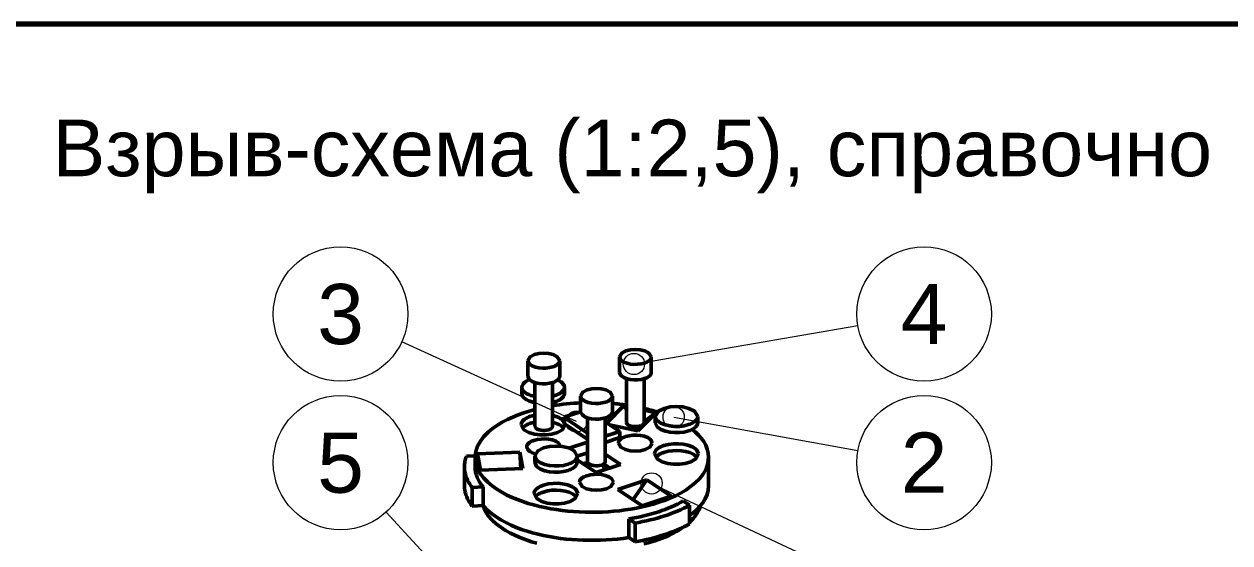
# Model space of a CAD drawing. Header units: millimetres. Extents: x 10 to 208, y 2 to 148.
# Drawn here: x 147.82 to 181.88, y 128.84 to 143.5 of the extents above; entities that cross this region are included whole.
import ezdxf
from ezdxf.enums import TextEntityAlignment as Align

# ---------------------------------------------------------------- set-up
doc = ezdxf.new("R2010")
doc.units = ezdxf.units.MM
doc.header["$LTSCALE"] = 0.5
for name, color, linetype, lineweight in [('КОНТУР', 7, 'Continuous', 50), ('РАЗМЕРЫ', 5, 'Continuous', 18), ('РАМКА', 7, 'Continuous', 70), ('ТЕКСТ', 7, 'Continuous', 25)]:
    doc.layers.add(name, color=color, linetype=linetype, lineweight=lineweight)
doc.styles.add('GOST', font='arial.ttf')

msp = doc.modelspace()

# ---------------------------------------------------------------- linework, layer by layer
at = {"layer": 'КОНТУР'}
for p, q in [((162.047, 133.986), (162.047, 133.545)), ((162.947, 133.986), (162.947, 133.545)), ((164.635, 134.092), (164.635, 133.651)), ((165.535, 134.092), (165.535, 133.651)), ((161.879, 133.234), (161.879, 133.057)), ((162.247, 133.369), (162.247, 132.132)), ((162.747, 133.369), (162.747, 132.132)), ((163.079, 133.234), (163.079, 133.057)), ((164.835, 133.475), (164.835, 132.238)), ((165.335, 133.475), (165.335, 132.238)), ((163.537, 132.987), (163.537, 132.545)), ((164.437, 132.987), (164.437, 132.545)), ((163.069, 132.387), (163.537, 132.541)), ((164.755, 132.712), (164.278, 132.232)), ((164.755, 132.712), (164.835, 132.695)), ((164.755, 132.712), (164.835, 132.617)), ((165.335, 132.585), (165.662, 132.514)), ((163.069, 132.211), (163.069, 132.387)), ((163.069, 132.387), (163.737, 131.94)), ((163.069, 132.211), (163.737, 131.763)), ((163.737, 132.37), (163.737, 131.133)), ((164.237, 132.37), (164.237, 131.133)), ((164.237, 132.259), (164.643, 131.987)), ((165.154, 132.003), (165.662, 132.514)), ((165.335, 132.267), (165.662, 132.514)), ((165.647, 132.409), (165.647, 132.233)), ((166.847, 132.409), (166.847, 132.233)), ((164.237, 131.854), (164.643, 131.987)), ((164.359, 132.177), (165.154, 132.003)), ((164.643, 131.811), (164.643, 131.987)), ((165.061, 132.024), (165.164, 132.127)), ((163.215, 131.511), (163.73, 131.68)), ((163.737, 131.675), (163.73, 131.68)), ((163.73, 131.379), (163.73, 131.68)), ((164.237, 131.677), (164.643, 131.811)), ((160.312, 131.284), (160.557, 131.294)), ((160.556, 131.251), (160.556, 130.987)), ((161.82, 131.403), (160.625, 131.354)), ((160.712, 130.887), (160.625, 131.354)), ((161.907, 130.936), (161.82, 131.403)), ((161.85, 130.933), (161.82, 131.403)), ((162.242, 131.29), (162.242, 131.113)), ((163.442, 131.284), (163.73, 131.379)), ((163.442, 131.29), (163.442, 131.113)), ((163.982, 130.823), (163.442, 131.185)), ((163.73, 131.379), (163.737, 131.374)), ((164.67, 131.049), (164.237, 131.34)), ((167.156, 131.251), (167.156, 130.457)), ((160.256, 130.987), (160.256, 130.457)), ((160.712, 130.887), (161.907, 130.936)), ((163.982, 130.823), (164.67, 131.049)), ((164.194, 131.067), (164.369, 130.95)), ((165.413, 130.617), (164.594, 130.348)), ((165.413, 130.617), (165.019, 130.063)), ((166.101, 130.155), (165.413, 130.617)), ((160.476, 130.405), (160.787, 130.418)), ((160.476, 130.405), (160.476, 129.875)), ((160.787, 130.418), (160.787, 129.888)), ((164.594, 130.348), (165.282, 129.886)), ((166.101, 130.155), (165.282, 129.886)), ((160.476, 129.875), (160.787, 129.888)), ((166.619, 129.903), (166.44, 130.023)), ((166.619, 129.903), (166.619, 129.373)), ((165.079, 129.397), (164.9, 129.517)), ((164.9, 129.517), (164.9, 128.987)), ((165.079, 129.397), (165.079, 128.867)), ((165.079, 128.867), (164.9, 128.987))]:
    msp.add_line(p, q, dxfattribs=at)
for points in [[(165.535, 134.092), (165.468, 134.203), (165.349, 134.263), (165.218, 134.294), (165.085, 134.304), (164.951, 134.294), (164.821, 134.263), (164.702, 134.203), (164.635, 134.092)], [(162.947, 133.986), (162.88, 134.097), (162.761, 134.157), (162.63, 134.188), (162.497, 134.197), (162.363, 134.188), (162.233, 134.157), (162.113, 134.097), (162.047, 133.986)], [(162.047, 133.986), (162.088, 133.898), (162.169, 133.841), (162.262, 133.806), (162.36, 133.785), (162.459, 133.775), (162.559, 133.777), (162.658, 133.789), (162.755, 133.813)], [(162.755, 133.813), (162.787, 133.825), (162.818, 133.838), (162.849, 133.854), (162.877, 133.873), (162.903, 133.896), (162.925, 133.922), (162.941, 133.952), (162.947, 133.986)], [(164.635, 134.092), (164.676, 134.004), (164.757, 133.947), (164.85, 133.912), (164.948, 133.891), (165.047, 133.882), (165.147, 133.883), (165.246, 133.895), (165.343, 133.919)], [(165.343, 133.919), (165.375, 133.931), (165.407, 133.945), (165.437, 133.961), (165.465, 133.98), (165.491, 134.002), (165.513, 134.028), (165.529, 134.059), (165.535, 134.092)], [(164.635, 133.651), (164.676, 133.563), (164.757, 133.506), (164.85, 133.47), (164.948, 133.45), (165.047, 133.44), (165.147, 133.442), (165.246, 133.454), (165.343, 133.478)], [(165.343, 133.478), (165.375, 133.489), (165.407, 133.503), (165.437, 133.519), (165.465, 133.538), (165.491, 133.56), (165.513, 133.587), (165.529, 133.617), (165.535, 133.651)], [(162.094, 133.45), (162.057, 133.434), (162.021, 133.416), (161.987, 133.395), (161.955, 133.371), (161.926, 133.343), (161.902, 133.31), (161.885, 133.274), (161.879, 133.234)], [(161.879, 133.234), (161.892, 133.176), (161.925, 133.126), (161.97, 133.085), (162.02, 133.053), (162.074, 133.026), (162.13, 133.005), (162.188, 132.988), (162.247, 132.974)], [(162.047, 133.545), (162.088, 133.456), (162.169, 133.4), (162.262, 133.364), (162.36, 133.343), (162.459, 133.334), (162.559, 133.335), (162.658, 133.347), (162.755, 133.371)], [(162.755, 133.371), (162.787, 133.383), (162.818, 133.397), (162.849, 133.413), (162.877, 133.432), (162.903, 133.454), (162.925, 133.48), (162.941, 133.511), (162.947, 133.545)], [(162.824, 133.003), (162.867, 133.019), (162.908, 133.037), (162.949, 133.059), (162.987, 133.084), (163.022, 133.113), (163.051, 133.148), (163.072, 133.189), (163.079, 133.234)], [(163.079, 133.234), (163.074, 133.271), (163.06, 133.305), (163.039, 133.335), (163.014, 133.362), (162.985, 133.386), (162.954, 133.406), (162.921, 133.424), (162.888, 133.44)], [(161.879, 133.057), (161.892, 132.999), (161.925, 132.949), (161.97, 132.909), (162.02, 132.876), (162.074, 132.85), (162.13, 132.828), (162.188, 132.811), (162.247, 132.798)], [(162.747, 132.982), (162.756, 132.984), (162.766, 132.986), (162.776, 132.989), (162.785, 132.992), (162.795, 132.994), (162.804, 132.997), (162.814, 133), (162.824, 133.003)], [(162.824, 132.827), (162.867, 132.842), (162.908, 132.86), (162.949, 132.882), (162.987, 132.907), (163.022, 132.937), (163.051, 132.972), (163.072, 133.012), (163.079, 133.057)], [(164.437, 132.987), (164.37, 133.098), (164.251, 133.158), (164.12, 133.189), (163.987, 133.198), (163.853, 133.189), (163.723, 133.158), (163.604, 133.098), (163.537, 132.987)], [(163.537, 132.987), (163.578, 132.899), (163.659, 132.842), (163.752, 132.806), (163.85, 132.786), (163.949, 132.776), (164.049, 132.778), (164.148, 132.79), (164.245, 132.814)], [(164.245, 132.814), (164.277, 132.825), (164.309, 132.839), (164.339, 132.855), (164.367, 132.874), (164.393, 132.896), (164.415, 132.923), (164.431, 132.953), (164.437, 132.987)], [(162.247, 132.604), (162.088, 132.56), (161.931, 132.51), (161.776, 132.454), (161.623, 132.392), (161.473, 132.323), (161.327, 132.247), (161.186, 132.162), (161.051, 132.067), (160.924, 131.962), (160.808, 131.845), (160.707, 131.715), (160.627, 131.571), (160.574, 131.415), (160.556, 131.251)], [(162.747, 132.805), (162.756, 132.807), (162.766, 132.81), (162.776, 132.812), (162.785, 132.815), (162.795, 132.818), (162.804, 132.821), (162.814, 132.824), (162.824, 132.827)], [(163.537, 132.793), (163.438, 132.788), (163.338, 132.782), (163.239, 132.773), (163.14, 132.764), (163.042, 132.753), (162.943, 132.74), (162.845, 132.726), (162.747, 132.711)], [(163.537, 132.545), (163.578, 132.457), (163.659, 132.4), (163.752, 132.365), (163.85, 132.344), (163.949, 132.335), (164.049, 132.336), (164.148, 132.348), (164.245, 132.372)], [(164.245, 132.372), (164.277, 132.384), (164.309, 132.398), (164.339, 132.414), (164.367, 132.433), (164.393, 132.455), (164.415, 132.481), (164.431, 132.512), (164.437, 132.545)], [(164.835, 132.731), (164.785, 132.738), (164.736, 132.745), (164.686, 132.751), (164.636, 132.757), (164.586, 132.762), (164.536, 132.767), (164.487, 132.772), (164.437, 132.777)], [(165.709, 132.534), (165.662, 132.548), (165.616, 132.562), (165.569, 132.576), (165.523, 132.589), (165.476, 132.601), (165.429, 132.613), (165.382, 132.625), (165.335, 132.636)], [(166.847, 132.409), (166.758, 132.557), (166.599, 132.637), (166.425, 132.678), (166.247, 132.691), (166.069, 132.678), (165.895, 132.637), (165.736, 132.557), (165.647, 132.409)], [(161.859, 132.174), (161.867, 132.221), (161.889, 132.263), (161.919, 132.299), (161.955, 132.33), (161.994, 132.356), (162.036, 132.378), (162.079, 132.397), (162.124, 132.413)], [(161.895, 132.077), (161.917, 132.103), (161.943, 132.126), (161.97, 132.146), (161.999, 132.164), (162.029, 132.18), (162.06, 132.195), (162.092, 132.207), (162.124, 132.219)], [(162.124, 132.413), (162.139, 132.418), (162.154, 132.422), (162.169, 132.426), (162.185, 132.43), (162.2, 132.434), (162.216, 132.438), (162.231, 132.441), (162.247, 132.444)], [(162.124, 132.219), (162.139, 132.223), (162.154, 132.228), (162.169, 132.232), (162.185, 132.236), (162.2, 132.24), (162.216, 132.244), (162.231, 132.247), (162.247, 132.25)], [(162.747, 132.437), (162.792, 132.426), (162.837, 132.412), (162.881, 132.396), (162.923, 132.378), (162.965, 132.356), (163.004, 132.33), (163.039, 132.299), (163.069, 132.264)], [(162.747, 132.243), (162.791, 132.232), (162.834, 132.219), (162.877, 132.203), (162.919, 132.185), (162.96, 132.164), (162.998, 132.14), (163.033, 132.111), (163.064, 132.077)], [(163.098, 132.191), (163.099, 132.189), (163.099, 132.187), (163.099, 132.185), (163.099, 132.183), (163.099, 132.181), (163.099, 132.179), (163.099, 132.177), (163.099, 132.174)], [(164.835, 132.238), (164.858, 132.189), (164.903, 132.158), (164.955, 132.138), (165.009, 132.126), (165.064, 132.121), (165.119, 132.122), (165.174, 132.129), (165.228, 132.142)], [(165.228, 132.142), (165.246, 132.148), (165.264, 132.156), (165.28, 132.165), (165.296, 132.176), (165.311, 132.188), (165.323, 132.202), (165.332, 132.219), (165.335, 132.238)], [(165.647, 132.409), (165.702, 132.292), (165.81, 132.216), (165.935, 132.169), (166.065, 132.141), (166.197, 132.128), (166.33, 132.13), (166.462, 132.146), (166.591, 132.178)], [(165.647, 132.233), (165.702, 132.115), (165.81, 132.039), (165.935, 131.992), (166.065, 131.964), (166.197, 131.952), (166.33, 131.954), (166.462, 131.97), (166.591, 132.002)], [(166.591, 132.178), (166.634, 132.194), (166.676, 132.212), (166.716, 132.234), (166.754, 132.259), (166.789, 132.289), (166.819, 132.324), (166.839, 132.364), (166.847, 132.409)], [(166.591, 132.002), (166.634, 132.017), (166.676, 132.036), (166.716, 132.057), (166.754, 132.082), (166.789, 132.112), (166.819, 132.147), (166.839, 132.188), (166.847, 132.233)], [(163.099, 132.174), (163.023, 132.035), (162.882, 131.953), (162.724, 131.907), (162.561, 131.886), (162.397, 131.886), (162.235, 131.907), (162.077, 131.953), (161.936, 132.035), (161.859, 132.174)], [(162.247, 132.132), (162.269, 132.083), (162.315, 132.051), (162.366, 132.032), (162.421, 132.02), (162.476, 132.015), (162.531, 132.016), (162.586, 132.022), (162.64, 132.036)], [(162.64, 132.036), (162.658, 132.042), (162.675, 132.05), (162.692, 132.059), (162.708, 132.069), (162.723, 132.082), (162.735, 132.096), (162.743, 132.113), (162.747, 132.132)], [(164.809, 131.84), (164.913, 131.866), (165.018, 131.879), (165.125, 131.88), (165.231, 131.87), (165.335, 131.848), (165.434, 131.81), (165.521, 131.749), (165.565, 131.655)], [(167.156, 131.251), (167.146, 131.37), (167.118, 131.485), (167.074, 131.595), (167.016, 131.699), (166.946, 131.795), (166.868, 131.884), (166.783, 131.967), (166.692, 132.044)], [(162.017, 131.549), (162.023, 131.585), (162.039, 131.617), (162.063, 131.645), (162.09, 131.669), (162.121, 131.689), (162.153, 131.707), (162.187, 131.721), (162.221, 131.734)], [(162.257, 131.354), (162.218, 131.366), (162.179, 131.38), (162.142, 131.397), (162.106, 131.418), (162.073, 131.443), (162.045, 131.473), (162.024, 131.509), (162.017, 131.549)], [(162.221, 131.734), (162.323, 131.759), (162.426, 131.772), (162.531, 131.774), (162.635, 131.765), (162.737, 131.744), (162.835, 131.709), (162.923, 131.652), (162.975, 131.564)], [(163.442, 131.29), (163.353, 131.438), (163.194, 131.518), (163.02, 131.559), (162.842, 131.571), (162.664, 131.559), (162.49, 131.518), (162.331, 131.438), (162.242, 131.29)], [(164.605, 131.655), (164.611, 131.691), (164.627, 131.724), (164.651, 131.752), (164.679, 131.776), (164.709, 131.796), (164.741, 131.813), (164.775, 131.828), (164.809, 131.84)], [(165.565, 131.655), (165.493, 131.537), (165.366, 131.473), (165.227, 131.44), (165.085, 131.43), (164.942, 131.44), (164.803, 131.473), (164.676, 131.537), (164.605, 131.655)], [(165.627, 131.35), (165.635, 131.396), (165.656, 131.438), (165.686, 131.474), (165.722, 131.505), (165.762, 131.531), (165.804, 131.553), (165.847, 131.572), (165.891, 131.588)], [(165.891, 131.588), (166.025, 131.621), (166.161, 131.638), (166.298, 131.64), (166.435, 131.627), (166.57, 131.598), (166.698, 131.549), (166.81, 131.471), (166.867, 131.35)], [(160.312, 131.284), (160.299, 131.248), (160.288, 131.212), (160.278, 131.175), (160.27, 131.138), (160.264, 131.1), (160.26, 131.063), (160.257, 131.025), (160.256, 130.987)], [(160.556, 131.251), (160.574, 131.09), (160.625, 130.936), (160.703, 130.794), (160.802, 130.665), (160.916, 130.548), (161.04, 130.444), (161.173, 130.35), (161.312, 130.265), (161.455, 130.189), (161.602, 130.12), (161.753, 130.058), (161.905, 130.002), (162.06, 129.952), (162.217, 129.907), (162.374, 129.867), (162.533, 129.832), (162.693, 129.802), (162.853, 129.775), (163.014, 129.753), (163.176, 129.735), (163.338, 129.721), (163.5, 129.711), (163.663, 129.705), (163.826, 129.702), (163.988, 129.703), (164.151, 129.708), (164.313, 129.717), (164.475, 129.73), (164.637, 129.746), (164.798, 129.767), (164.959, 129.791), (165.119, 129.82), (165.278, 129.853), (165.437, 129.891), (165.593, 129.934), (165.749, 129.982)], [(162.242, 131.29), (162.296, 131.172), (162.405, 131.097), (162.529, 131.049), (162.659, 131.021), (162.792, 131.009), (162.925, 131.011), (163.057, 131.027), (163.186, 131.059)], [(163.186, 131.059), (163.229, 131.075), (163.271, 131.093), (163.311, 131.114), (163.349, 131.14), (163.384, 131.169), (163.413, 131.204), (163.434, 131.245), (163.442, 131.29)], [(166.867, 131.35), (166.791, 131.21), (166.649, 131.128), (166.492, 131.082), (166.329, 131.061), (166.165, 131.061), (166.002, 131.082), (165.845, 131.128), (165.703, 131.21), (165.627, 131.35)], [(165.662, 131.253), (165.685, 131.278), (165.71, 131.301), (165.737, 131.321), (165.766, 131.339), (165.797, 131.355), (165.827, 131.37), (165.859, 131.383), (165.891, 131.394)], [(165.749, 129.982), (165.907, 130.038), (166.063, 130.1), (166.216, 130.168), (166.365, 130.245), (166.509, 130.33), (166.648, 130.425), (166.778, 130.531), (166.897, 130.649), (167, 130.781), (167.083, 130.927), (167.137, 131.085), (167.156, 131.251)], [(165.891, 131.394), (166.012, 131.425), (166.135, 131.442), (166.259, 131.446), (166.383, 131.439), (166.506, 131.42), (166.625, 131.386), (166.738, 131.333), (166.831, 131.253)], [(160.256, 130.987), (160.256, 130.968), (160.257, 130.95), (160.258, 130.931), (160.259, 130.913), (160.261, 130.894), (160.264, 130.876), (160.267, 130.858), (160.27, 130.839)], [(160.27, 130.839), (160.283, 130.78), (160.3, 130.722), (160.322, 130.665), (160.347, 130.61), (160.375, 130.556), (160.406, 130.504), (160.44, 130.453), (160.476, 130.405)], [(160.787, 130.418), (160.738, 130.479), (160.694, 130.544), (160.654, 130.611), (160.62, 130.682), (160.593, 130.755), (160.573, 130.831), (160.56, 130.908), (160.556, 130.987)], [(162.242, 131.113), (162.296, 130.996), (162.405, 130.92), (162.529, 130.873), (162.659, 130.845), (162.792, 130.833), (162.925, 130.834), (163.057, 130.85), (163.186, 130.882)], [(163.186, 130.882), (163.229, 130.898), (163.271, 130.916), (163.311, 130.938), (163.349, 130.963), (163.384, 130.993), (163.413, 131.028), (163.434, 131.068), (163.442, 131.113)], [(163.615, 131.069), (163.62, 131.072), (163.625, 131.074), (163.63, 131.076), (163.635, 131.078), (163.64, 131.08), (163.645, 131.081), (163.65, 131.083), (163.655, 131.085)], [(163.655, 131.085), (163.666, 131.088), (163.677, 131.092), (163.688, 131.094), (163.699, 131.097), (163.71, 131.1), (163.721, 131.102), (163.732, 131.104), (163.743, 131.106)], [(163.737, 131.133), (163.76, 131.084), (163.805, 131.052), (163.857, 131.032), (163.911, 131.021), (163.966, 131.016), (164.021, 131.016), (164.076, 131.023), (164.13, 131.037)], [(164.13, 131.037), (164.148, 131.043), (164.166, 131.051), (164.182, 131.06), (164.198, 131.07), (164.213, 131.082), (164.225, 131.097), (164.234, 131.114), (164.237, 131.133)], [(164.146, 131.042), (164.158, 131.034), (164.168, 131.024), (164.178, 131.014), (164.187, 131.003), (164.195, 130.991), (164.201, 130.978), (164.205, 130.965), (164.206, 130.95)], [(164.206, 130.95), (164.206, 130.942), (164.204, 130.933), (164.202, 130.925), (164.199, 130.917), (164.195, 130.909), (164.19, 130.902), (164.185, 130.895), (164.18, 130.888)], [(162.486, 130.469), (162.619, 130.502), (162.756, 130.519), (162.893, 130.52), (163.03, 130.508), (163.164, 130.479), (163.293, 130.43), (163.405, 130.352), (163.462, 130.23)], [(163.507, 130.55), (163.513, 130.586), (163.529, 130.618), (163.553, 130.646), (163.581, 130.67), (163.611, 130.69), (163.643, 130.707), (163.677, 130.722), (163.711, 130.735)], [(164.467, 130.55), (164.395, 130.432), (164.268, 130.367), (164.129, 130.335), (163.987, 130.325), (163.844, 130.335), (163.705, 130.367), (163.578, 130.432), (163.507, 130.55)], [(163.711, 130.735), (163.815, 130.76), (163.92, 130.773), (164.027, 130.774), (164.133, 130.765), (164.237, 130.742), (164.336, 130.705), (164.423, 130.644), (164.467, 130.55)], [(160.256, 130.457), (160.256, 130.438), (160.257, 130.42), (160.258, 130.401), (160.259, 130.383), (160.261, 130.364), (160.264, 130.346), (160.267, 130.328), (160.27, 130.309)], [(160.27, 130.309), (160.283, 130.25), (160.3, 130.192), (160.322, 130.135), (160.347, 130.08), (160.375, 130.026), (160.406, 129.974), (160.44, 129.924), (160.476, 129.875)], [(162.222, 130.23), (162.23, 130.277), (162.251, 130.319), (162.281, 130.355), (162.317, 130.385), (162.357, 130.412), (162.398, 130.434), (162.442, 130.453), (162.486, 130.469)], [(163.462, 130.23), (163.386, 130.091), (163.244, 130.009), (163.087, 129.963), (162.924, 129.942), (162.76, 129.942), (162.597, 129.963), (162.439, 130.009), (162.298, 130.091), (162.222, 130.23)], [(162.257, 130.133), (162.28, 130.159), (162.305, 130.182), (162.332, 130.202), (162.361, 130.22), (162.391, 130.236), (162.422, 130.25), (162.454, 130.263), (162.486, 130.274)], [(162.486, 130.274), (162.606, 130.305), (162.73, 130.322), (162.854, 130.327), (162.978, 130.32), (163.101, 130.301), (163.22, 130.267), (163.333, 130.214), (163.426, 130.133)], [(166.619, 129.61), (166.722, 129.689), (166.82, 129.776), (166.91, 129.87), (166.99, 129.972), (167.058, 130.083), (167.111, 130.202), (167.144, 130.327), (167.156, 130.457)], [(160.785, 129.888), (160.845, 129.739), (160.931, 129.604), (161.036, 129.482), (161.154, 129.373), (161.281, 129.276), (161.416, 129.188), (161.556, 129.11), (161.701, 129.04), (161.848, 128.977), (161.999, 128.921), (162.151, 128.87), (162.305, 128.826)], [(160.787, 129.888), (160.897, 129.771), (161.019, 129.665), (161.15, 129.57), (161.287, 129.485), (161.428, 129.408), (161.574, 129.338), (161.722, 129.275), (161.873, 129.218), (162.026, 129.168), (162.181, 129.122), (162.337, 129.081), (162.494, 129.046), (162.653, 129.014), (162.812, 128.987), (162.971, 128.964), (163.131, 128.945), (163.292, 128.93), (163.453, 128.919), (163.614, 128.912), (163.775, 128.908), (163.937, 128.908), (164.098, 128.912), (164.259, 128.919), (164.42, 128.93), (164.581, 128.945), (164.741, 128.964), (164.9, 128.987)], [(166.44, 130.023), (166.358, 129.976), (166.274, 129.932), (166.189, 129.891), (166.103, 129.852), (166.016, 129.815), (165.927, 129.781), (165.838, 129.748), (165.749, 129.717)], [(165.921, 129.602), (166.011, 129.633), (166.101, 129.665), (166.189, 129.7), (166.277, 129.736), (166.364, 129.774), (166.451, 129.815), (166.536, 129.858), (166.619, 129.903)], [(166.619, 129.426), (166.67, 129.475), (166.718, 129.527), (166.764, 129.581), (166.805, 129.638), (166.843, 129.697), (166.877, 129.76), (166.905, 129.824), (166.928, 129.891)], [(165.749, 129.717), (165.645, 129.685), (165.54, 129.654), (165.435, 129.626), (165.329, 129.6), (165.222, 129.576), (165.115, 129.555), (165.008, 129.535), (164.9, 129.517)], [(165.079, 129.397), (165.186, 129.416), (165.292, 129.437), (165.398, 129.459), (165.504, 129.484), (165.609, 129.51), (165.714, 129.539), (165.818, 129.569), (165.921, 129.602)], [(165.634, 128.894), (165.739, 128.93), (165.843, 128.969), (165.945, 129.011), (166.047, 129.056), (166.146, 129.105), (166.244, 129.158), (166.339, 129.215), (166.431, 129.276)], [(165.921, 129.072), (166.011, 129.103), (166.101, 129.135), (166.189, 129.17), (166.277, 129.206), (166.364, 129.245), (166.451, 129.285), (166.536, 129.328), (166.619, 129.373)], [(165.079, 128.867), (165.186, 128.886), (165.292, 128.907), (165.398, 128.93), (165.504, 128.954), (165.609, 128.981), (165.714, 129.009), (165.818, 129.04), (165.921, 129.072)], [(165.326, 128.805), (165.481, 128.846), (165.634, 128.894)]]:
    msp.add_lwpolyline(points, dxfattribs=at)
at = {"layer": 'РАЗМЕРЫ'}
for p, q in [((165.044, 133.891), (171.372, 134.981)), ((163.419, 132.266), (158.485, 134.515)), ((166.169, 132.391), (171.375, 131.444)), ((165.544, 130.516), (171.524, 127.71)), ((163.294, 124.016), (158.044, 129.707))]:
    msp.add_line(p, q, dxfattribs=at)
for centre, radius in [((156.756, 135.304), 1.9), ((173.244, 135.304), 1.9), ((165.044, 133.891), 0.3), ((156.756, 131.104), 1.9), ((173.244, 131.104), 1.9), ((163.419, 132.266), 0.3), ((166.169, 132.391), 0.3), ((165.544, 130.516), 0.3)]:
    msp.add_circle(centre, radius, dxfattribs=at)
at = {"layer": 'РАМКА', "lineweight": 70}
msp.add_lwpolyline([(10, 2.5), (207.5, 2.5), (207.5, 143.5), (10, 143.5), (10, 2.5)], dxfattribs=at)

# ---------------------------------------------------------------- texts
at = {"layer": 'ТЕКСТ', "style": 'GOST'}
for s, height, p in [('Взрыв-схема (1:2,5), справочно', 1.6, (165, 140)), ('3', 1.7, (156.756, 135.304)), ('4', 1.7, (173.244, 135.304)), ('5', 1.7, (156.756, 131.104)), ('2', 1.7, (173.244, 131.104))]:
    msp.add_text(s, height=height, dxfattribs=at).set_placement(p, align=Align.MIDDLE_CENTER)

doc.saveas('drawing.dxf')
